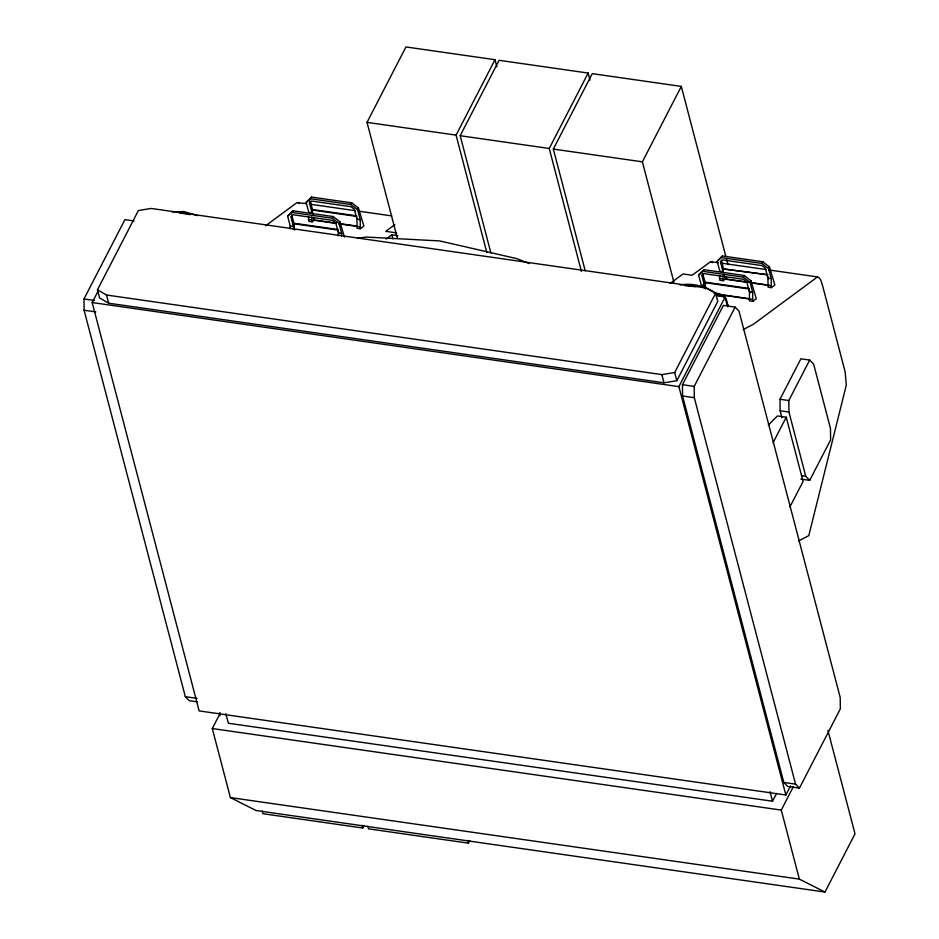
<?xml version="1.0" encoding="UTF-8"?>
<svg xmlns="http://www.w3.org/2000/svg" width="939" height="939" viewBox="0 0 939 939"><rect width="100%" height="100%" fill="white"/><g stroke="black" fill="none" stroke-linecap="round" stroke-linejoin="round"><path stroke-width="1.41" d="M290.057 228.858L290.221 226.006L287.627 216.087L292.886 210.782L333.204 216.557L339.918 221.78L344.449 237.133M293.297 229.327L293.461 226.475L290.867 216.557L293.062 214.738L332.441 220.383L335.798 222.989L338.404 232.907L338.24 235.759M335.986 223.388L314.248 220.266L312.112 221.85L308.872 221.381L308.532 216.58M312.112 221.85L311.771 217.05M341.479 236.229L341.643 233.377L339.049 223.459L332.336 218.247L292.017 212.46L287.627 216.087M309.424 202.847L311.619 201.04L350.998 206.686L354.355 209.291L356.961 219.21L357.055 228.283L360.294 228.752L363.874 226.111L358.475 208.071L351.761 202.859L311.443 197.084L306.184 202.39L308.778 212.308L312.018 212.766L309.424 202.847L310.293 201.169L312.206 208.493M360.294 228.752L360.2 219.679L357.606 209.761L350.893 204.538L310.574 198.763L306.184 202.39M704.297 288.226L704.461 285.374L701.867 275.456L702.736 273.777L705.518 283.778M748.442 282.498L725.248 279.176L723.112 280.749L719.873 280.28L719.52 275.479M723.112 280.749L722.772 275.949M701.867 275.456L704.062 273.648L743.442 279.282L746.798 281.888L749.404 291.806L749.498 300.891L752.738 301.349L756.318 298.708L750.918 280.679L744.204 275.467L703.886 269.681L698.616 274.986L701.222 284.904L704.461 285.374M752.738 301.349L752.644 292.275L750.05 282.357L743.336 277.146L703.018 271.371L698.616 274.986M767.961 278.108L768.055 287.181L771.295 287.651L774.875 285.01L769.475 266.969L762.761 261.758L722.443 255.983L717.173 261.288L719.779 271.207L723.018 271.664L720.424 261.746L722.619 259.939L761.999 265.584L765.355 268.19L767.961 278.108L771.201 278.578L771.295 287.651M197.049 701.797L189.22 700.67L185.335 696.691L84.099 310.222L83.982 298.954L124.91 219.667L134.042 220.97M97.468 289.811L138.397 210.524L151.214 208.446L706.539 288.038L715.6 293.25L717.748 301.431L676.819 380.718L664.002 382.795L108.678 303.215L99.616 297.992L97.468 289.811L106.53 295.022L661.854 374.602L674.683 372.525L715.6 293.25M790.556 785.884L785.861 794.993L199.138 710.905L92.163 302.546L98.196 290.844M292.017 212.46L292.886 210.782M294.67 230.102L293.25 223.118L338.193 229.55L338.592 232.661M310.574 198.763L311.443 197.084M312.898 215.101L311.807 209.409L356.75 215.853M397.408 238.365L367.02 122.363L405.953 46.95L495.006 59.709L496.848 66.786M332.336 218.247L333.204 216.557M339.049 223.459L339.918 221.78M350.893 204.538L351.761 202.859M357.606 209.761L358.475 208.071M486.836 252.544L456.072 135.122L495.006 59.709M490.933 253.131L460.18 135.709L499.102 60.296L588.154 73.066L590.009 80.132M827.916 730.389L855.018 833.832L824.97 892.05L256.007 810.51L230.384 797.575L212.296 728.547L220.325 713.006M581.464 271.547L549.233 148.479L588.154 73.066M585.197 270.725L553.329 149.066L592.251 73.653L681.303 86.411L725.777 256.171M673.873 282.076L642.382 161.825L681.303 86.411M262.204 810.979L262.92 813.702L362.736 828.01L364.074 825.416M703.018 271.371L703.886 269.681M705.67 289.001L704.25 282.017L749.193 288.449M717.173 261.288L722.443 255.983M722.537 268.836L767.75 274.751L722.537 268.836L723.558 272.709M718.593 295.409L719.462 293.731L726.176 298.942L727.772 305.046M785.861 794.993L678.885 386.633L725.201 296.888L716.492 295.644M725.307 300.633L726.176 298.942M682.453 384.72L723.37 305.433L735.12 307.112L738.993 311.102L840.229 697.571L840.346 708.839L799.429 788.126L787.692 786.436L783.807 782.457L682.571 395.988L682.453 384.72L694.191 386.399L735.12 307.112M743.336 277.146L744.204 275.467M750.05 282.357L750.918 280.679M721.575 257.662L761.893 263.448L762.761 261.758M367.888 826.12L368.604 828.855L468.42 843.152L469.758 840.558M771.201 278.578L768.607 268.66L769.475 266.969M781.941 417.738L780.121 410.754L779.992 399.275L800.885 358.804L809.688 360.06L813.644 364.121L830.475 428.407L830.604 439.898L809.711 480.357L800.908 479.101M809.711 480.357L805.768 476.296L788.924 412.021L788.807 400.53L809.688 360.06M773.079 442.715L786.236 417.209L777.433 415.954L768.255 425.144M225.853 713.687L228.353 723.241L772.527 801.225L776.565 793.408M824.97 892.05L799.347 879.115L781.271 810.087L793.302 786.776M789.899 506.907L803.08 481.484L786.236 417.209M265.643 225.736L296.935 202.636L306.431 203.681M394.826 224.656L385.765 231.346L396.634 232.907M386.105 239.058L391.88 234.797L397.948 235.666M670.176 283.449L683.04 273.953L692.078 275.244L710.6 261.676L718.253 262.697M726.692 278.108L725.589 278.918L747.338 282.029M743.172 329.601L753.418 324.248L817.153 277.193C820.886 277.005 821.437 282.968 822.587 285.656L845.159 371.914L846.297 385.131L808.784 535.629L798.537 540.981M171.872 211.803L183.985 211.568L197.718 215.653M357.513 238.412L366.163 237.051L439.71 240.924L516.884 258.648L529.033 263.519M680.024 285.057C693.874 282.287 708.558 287.334 719.438 295.914M179.255 212.848L190.136 214.644M684.848 285.667L695.541 286.712M367.02 122.363L456.072 135.122M460.18 135.709L549.233 148.479M553.329 149.066L642.382 161.825M310.762 204.303L355.564 210.723M358.463 211.134L391.704 215.9M721.14 263.108L765.942 269.528M768.83 269.951L817.975 276.993M311.537 209.937L356.48 216.381L357.149 218.963M356.961 219.21L360.2 219.679M316.044 220.219L336.338 223.13M342.136 223.963L356.632 226.041M750.238 282.451L769.076 285.151M308.356 219.433L311.607 219.902M338.885 223.799L359.79 226.804M719.356 278.331L722.607 278.801M751.341 282.909L770.79 285.702M292.98 223.646L337.923 230.078M703.98 282.545L748.923 288.977M290.221 226.006L293.461 226.475M338.404 232.907L341.643 233.377M749.404 291.806L752.644 292.275M713.699 292.909L719.462 293.731M720.084 294.494L749.076 298.649M719.732 294.74L752.233 299.4M83.982 298.954L94.416 300.445M779.992 399.275L788.807 400.53M92.163 302.546L678.885 386.633M84.099 310.222L95.848 311.912M682.571 395.988L694.308 397.678L795.556 784.135L799.429 788.126M780.121 410.754L788.924 412.021M801.988 475.756L805.768 476.296M185.335 696.691L197.084 698.37M783.807 782.457L795.556 784.135M212.296 728.547L781.271 810.087M230.384 797.575L799.347 879.115M711.023 261.664L712.419 262.697M297.757 202.437L299.154 203.47M761.893 263.448L768.607 268.66M726.258 302.851L728.065 305.14M767.809 276.571L768.489 279.153M749.252 290.268L749.932 292.862M726.516 259L727.995 264.657M721.293 260.068L723.206 267.392M724.227 275.303L725.248 279.176M725.201 296.888L727.807 306.818M704.25 282.017L705.647 287.322M674.683 372.525L676.819 380.718M661.854 374.602L664.002 382.795M770.027 791.683L772.527 801.225M391.88 234.797L392.936 238.835M311.807 209.409L312.851 213.388M313.896 217.367L314.588 220.019M313.567 217.684L314.248 220.266M467.704 840.428L468.42 843.152M291.736 214.867L293.649 222.203M293.25 223.118L294.294 227.085M362.02 825.275L362.736 828.01M219.374 712.901L220.102 715.706M106.53 295.022L108.678 303.215M694.191 386.399L694.308 397.678"/></g></svg>
